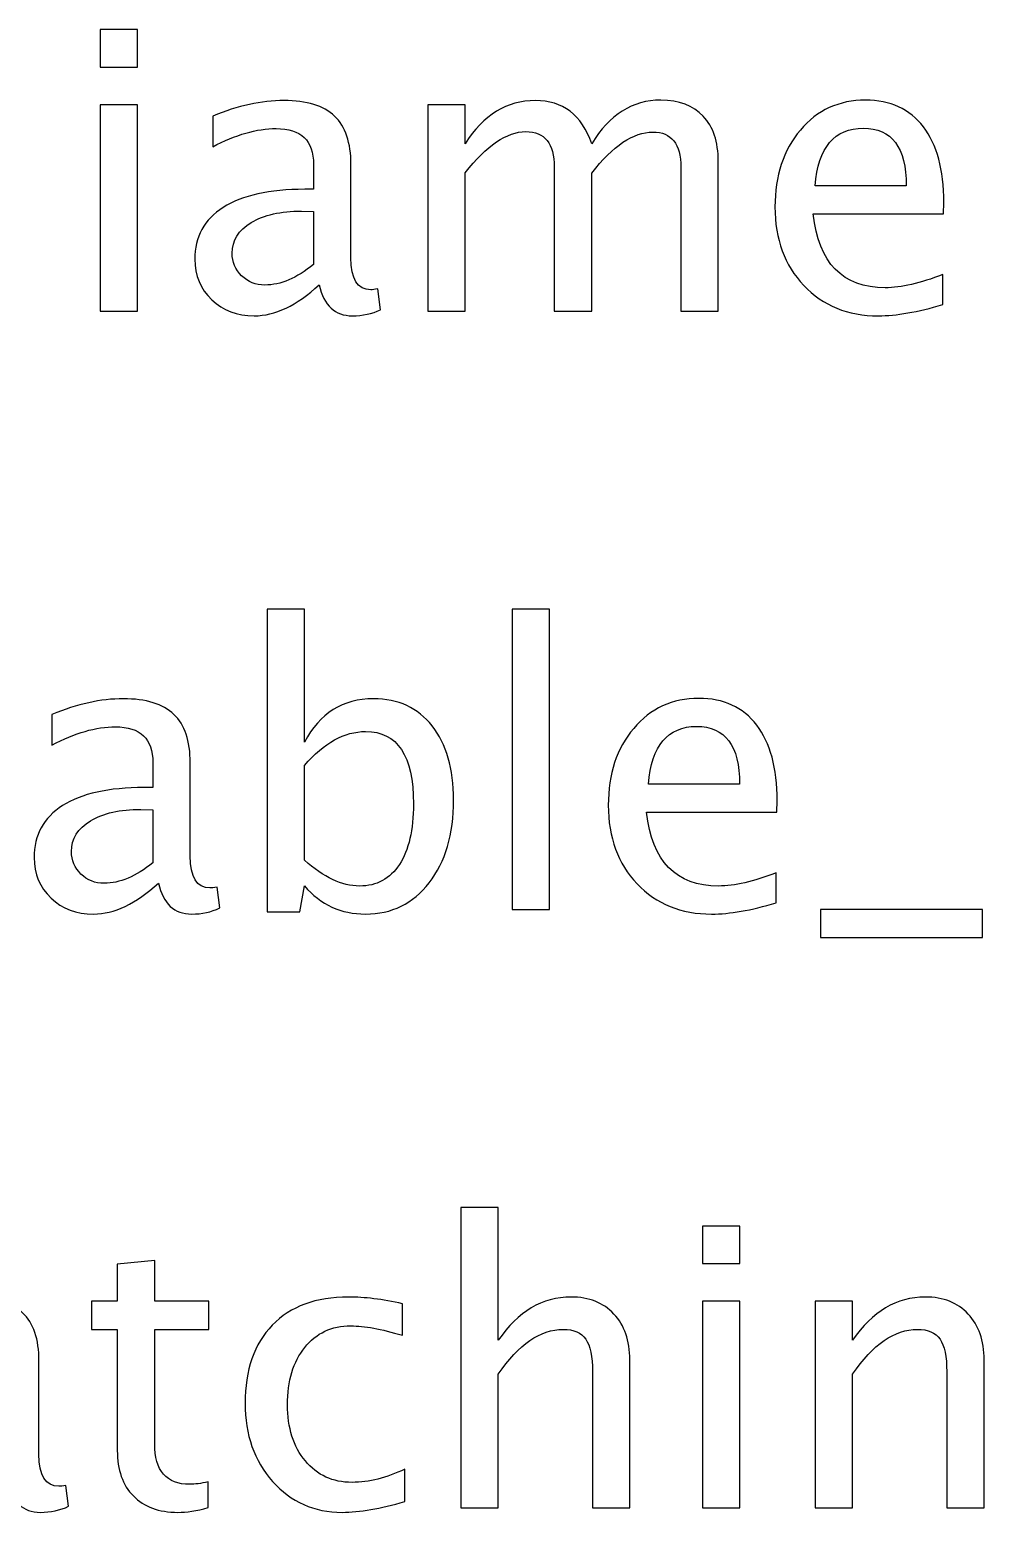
# Model space of a CAD drawing. Header units: centimetres. Extents: x -32.7 to 32.7, y -29.5 to 43.7.
# Drawn here: x 9.509 to 12.101, y 33.905 to 37.936 of the extents above; entities that cross this region are included whole.
import ezdxf

# ---------------------------------------------------------------- set-up
doc = ezdxf.new("R2010")
doc.units = ezdxf.units.CM
doc.header["$MEASUREMENT"] = 0
doc.layers.add('Layer 1', color=7, linetype='Continuous')

msp = doc.modelspace()

# ---------------------------------------------------------------- linework, layer by layer
at = {"layer": 'Layer 1'}
for points, knots in [([(9.70074, 37.83401), (9.70074, 37.83401), (9.70074, 37.93561), (9.70074, 37.93561), (9.70074, 37.93561), (9.70074, 37.93561), (9.80234, 37.93561), (9.80234, 37.93561), (9.80234, 37.93561), (9.80234, 37.93561), (9.80234, 37.83401), (9.80234, 37.83401), (9.80234, 37.83401), (9.80234, 37.83401), (9.70074, 37.83401), (9.70074, 37.83401)], [0, 0, 0, 0, 0.2, 0.2, 0.2, 0.2, 0.4, 0.4, 0.4, 0.4, 0.6, 0.6, 0.6, 0.6, 1, 1, 1, 1]), ([(9.70074, 37.17044), (9.70074, 37.17044), (9.70074, 37.73135), (9.70074, 37.73135), (9.70074, 37.73135), (9.70074, 37.73135), (9.80234, 37.73135), (9.80234, 37.73135), (9.80234, 37.73135), (9.80234, 37.73135), (9.80234, 37.17044), (9.80234, 37.17044), (9.80234, 37.17044), (9.80234, 37.17044), (9.70074, 37.17044), (9.70074, 37.17044)], [0, 0, 0, 0, 0.2, 0.2, 0.2, 0.2, 0.4, 0.4, 0.4, 0.4, 0.6, 0.6, 0.6, 0.6, 1, 1, 1, 1]), ([(10.2957, 37.24188), (10.23467, 37.18579), (10.17593, 37.15774), (10.11949, 37.15774), (10.11949, 37.15774), (10.0731, 37.15774), (10.03447, 37.1722), (10.00395, 37.20131), (10.00395, 37.20131), (9.97326, 37.23041), (9.95792, 37.2671), (9.95792, 37.31137), (9.95792, 37.31137), (9.95792, 37.37258), (9.98367, 37.41968), (10.03517, 37.45248), (10.03517, 37.45248), (10.08668, 37.48529), (10.16059, 37.5017), (10.25689, 37.5017), (10.25689, 37.5017), (10.25689, 37.5017), (10.28071, 37.5017), (10.28071, 37.5017), (10.28071, 37.5017), (10.28071, 37.5017), (10.28071, 37.56925), (10.28071, 37.56925), (10.28071, 37.56925), (10.28071, 37.63434), (10.24684, 37.6668), (10.17893, 37.6668), (10.17893, 37.6668), (10.12637, 37.6668), (10.06886, 37.65022), (10.0066, 37.61706), (10.0066, 37.61706), (10.0066, 37.61706), (10.0066, 37.70066), (10.0066, 37.70066), (10.0066, 37.70066), (10.07504, 37.72889), (10.1396, 37.743), (10.2001, 37.743), (10.2001, 37.743), (10.26236, 37.743), (10.3084, 37.72889), (10.33786, 37.70049), (10.33786, 37.70049), (10.36749, 37.67209), (10.38231, 37.62834), (10.38231, 37.56925), (10.38231, 37.56925), (10.38231, 37.56925), (10.38231, 37.31578), (10.38231, 37.31578), (10.38231, 37.31578), (10.38231, 37.25775), (10.40012, 37.22865), (10.43593, 37.22865), (10.43593, 37.22865), (10.44034, 37.22865), (10.44686, 37.22935), (10.45551, 37.23076), (10.45551, 37.23076), (10.45551, 37.23076), (10.46274, 37.17432), (10.46274, 37.17432), (10.46274, 37.17432), (10.43963, 37.16321), (10.41423, 37.15774), (10.38636, 37.15774), (10.38636, 37.15774), (10.33892, 37.15774), (10.30875, 37.18579), (10.2957, 37.24188)], [0, 0, 0, 0, 0.05, 0.05, 0.05, 0.05, 0.1, 0.1, 0.1, 0.1, 0.15, 0.15, 0.15, 0.15, 0.2, 0.2, 0.2, 0.2, 0.25, 0.25, 0.25, 0.25, 0.3, 0.3, 0.3, 0.3, 0.35, 0.35, 0.35, 0.35, 0.4, 0.4, 0.4, 0.4, 0.45, 0.45, 0.45, 0.45, 0.5, 0.5, 0.5, 0.5, 0.55, 0.55, 0.55, 0.55, 0.6, 0.6, 0.6, 0.6, 0.65, 0.65, 0.65, 0.65, 0.7, 0.7, 0.7, 0.7, 0.75, 0.75, 0.75, 0.75, 0.8, 0.8, 0.8, 0.8, 0.85, 0.85, 0.85, 0.85, 0.9, 0.9, 0.9, 0.9, 1, 1, 1, 1]), ([(10.59097, 37.17044), (10.59097, 37.17044), (10.59097, 37.73135), (10.59097, 37.73135), (10.59097, 37.73135), (10.59097, 37.73135), (10.69257, 37.73135), (10.69257, 37.73135), (10.69257, 37.73135), (10.69257, 37.73135), (10.69257, 37.62535), (10.69257, 37.62535), (10.69257, 37.62535), (10.74213, 37.70384), (10.80563, 37.743), (10.88342, 37.743), (10.88342, 37.743), (10.95839, 37.743), (11.00936, 37.70384), (11.03653, 37.62535), (11.03653, 37.62535), (11.08468, 37.70454), (11.14747, 37.74405), (11.22456, 37.74405), (11.22456, 37.74405), (11.27377, 37.74405), (11.31205, 37.72959), (11.33939, 37.70049), (11.33939, 37.70049), (11.36673, 37.67138), (11.38048, 37.63064), (11.38048, 37.57825), (11.38048, 37.57825), (11.38048, 37.57825), (11.38048, 37.17044), (11.38048, 37.17044), (11.38048, 37.17044), (11.38048, 37.17044), (11.27888, 37.17044), (11.27888, 37.17044), (11.27888, 37.17044), (11.27888, 37.17044), (11.27888, 37.56149), (11.27888, 37.56149), (11.27888, 37.56149), (11.27888, 37.62535), (11.25348, 37.65727), (11.20268, 37.65727), (11.20268, 37.65727), (11.14994, 37.65727), (11.09456, 37.62005), (11.03653, 37.54544), (11.03653, 37.54544), (11.03653, 37.54544), (11.03653, 37.17044), (11.03653, 37.17044), (11.03653, 37.17044), (11.03653, 37.17044), (10.93493, 37.17044), (10.93493, 37.17044), (10.93493, 37.17044), (10.93493, 37.17044), (10.93493, 37.56185), (10.93493, 37.56185), (10.93493, 37.56185), (10.93493, 37.62623), (10.90917, 37.65833), (10.85749, 37.65833), (10.85749, 37.65833), (10.80616, 37.65833), (10.75113, 37.62094), (10.69257, 37.54597), (10.69257, 37.54597), (10.69257, 37.54597), (10.69257, 37.17044), (10.69257, 37.17044), (10.69257, 37.17044), (10.69257, 37.17044), (10.59097, 37.17044), (10.59097, 37.17044)], [0, 0, 0, 0, 0.047619, 0.047619, 0.047619, 0.047619, 0.0952381, 0.0952381, 0.0952381, 0.0952381, 0.1428571, 0.1428571, 0.1428571, 0.1428571, 0.1904762, 0.1904762, 0.1904762, 0.1904762, 0.2380952, 0.2380952, 0.2380952, 0.2380952, 0.2857143, 0.2857143, 0.2857143, 0.2857143, 0.3333333, 0.3333333, 0.3333333, 0.3333333, 0.3809524, 0.3809524, 0.3809524, 0.3809524, 0.4285714, 0.4285714, 0.4285714, 0.4285714, 0.4761905, 0.4761905, 0.4761905, 0.4761905, 0.5238095, 0.5238095, 0.5238095, 0.5238095, 0.5714286, 0.5714286, 0.5714286, 0.5714286, 0.6190476, 0.6190476, 0.6190476, 0.6190476, 0.6666667, 0.6666667, 0.6666667, 0.6666667, 0.7142857, 0.7142857, 0.7142857, 0.7142857, 0.7619048, 0.7619048, 0.7619048, 0.7619048, 0.8095238, 0.8095238, 0.8095238, 0.8095238, 0.8571429, 0.8571429, 0.8571429, 0.8571429, 0.9047619, 0.9047619, 0.9047619, 0.9047619, 1, 1, 1, 1]), ([(11.99079, 37.18843), (11.92253, 37.16797), (11.86414, 37.15774), (11.81546, 37.15774), (11.81546, 37.15774), (11.73238, 37.15774), (11.66482, 37.18526), (11.61279, 37.24011), (11.61279, 37.24011), (11.56076, 37.29497), (11.53465, 37.36605), (11.53465, 37.45354), (11.53465, 37.45354), (11.53465, 37.53839), (11.55758, 37.60806), (11.60362, 37.66256), (11.60362, 37.66256), (11.64966, 37.71689), (11.70857, 37.74405), (11.78036, 37.74405), (11.78036, 37.74405), (11.84827, 37.74405), (11.90083, 37.71989), (11.93787, 37.67156), (11.93787, 37.67156), (11.97492, 37.62323), (11.99344, 37.55479), (11.99344, 37.46607), (11.99344, 37.46607), (11.99344, 37.46607), (11.99291, 37.43502), (11.99291, 37.43502), (11.99291, 37.43502), (11.99291, 37.43502), (11.63837, 37.43502), (11.63837, 37.43502), (11.63837, 37.43502), (11.65318, 37.30097), (11.71862, 37.23394), (11.83451, 37.23394), (11.83451, 37.23394), (11.87702, 37.23394), (11.92905, 37.24593), (11.99079, 37.26992), (11.99079, 37.26992), (11.99079, 37.26992), (11.99079, 37.18843), (11.99079, 37.18843)], [0, 0, 0, 0, 0.0769231, 0.0769231, 0.0769231, 0.0769231, 0.1538462, 0.1538462, 0.1538462, 0.1538462, 0.2307692, 0.2307692, 0.2307692, 0.2307692, 0.3076923, 0.3076923, 0.3076923, 0.3076923, 0.3846154, 0.3846154, 0.3846154, 0.3846154, 0.4615385, 0.4615385, 0.4615385, 0.4615385, 0.5384615, 0.5384615, 0.5384615, 0.5384615, 0.6153846, 0.6153846, 0.6153846, 0.6153846, 0.6923077, 0.6923077, 0.6923077, 0.6923077, 0.7692308, 0.7692308, 0.7692308, 0.7692308, 0.8461538, 0.8461538, 0.8461538, 0.8461538, 1, 1, 1, 1]), ([(11.64366, 37.51122), (11.64366, 37.51122), (11.89131, 37.51122), (11.89131, 37.51122), (11.89131, 37.51122), (11.89131, 37.61564), (11.85233, 37.66786), (11.77454, 37.66786), (11.77454, 37.66786), (11.69622, 37.66786), (11.65265, 37.61564), (11.64366, 37.51122)], [0, 0, 0, 0, 0.25, 0.25, 0.25, 0.25, 0.5, 0.5, 0.5, 0.5, 1, 1, 1, 1]), ([(10.28071, 37.29726), (10.28071, 37.29726), (10.28071, 37.44137), (10.28071, 37.44137), (10.28071, 37.44137), (10.28071, 37.44137), (10.24808, 37.44243), (10.24808, 37.44243), (10.24808, 37.44243), (10.19163, 37.44243), (10.14612, 37.43202), (10.11137, 37.41121), (10.11137, 37.41121), (10.0768, 37.39022), (10.05952, 37.36253), (10.05952, 37.32795), (10.05952, 37.32795), (10.05952, 37.30379), (10.06816, 37.28333), (10.08527, 37.26657), (10.08527, 37.26657), (10.10255, 37.24981), (10.12355, 37.24135), (10.14842, 37.24135), (10.14842, 37.24135), (10.19075, 37.24135), (10.23485, 37.26005), (10.28071, 37.29726)], [0, 0, 0, 0, 0.125, 0.125, 0.125, 0.125, 0.25, 0.25, 0.25, 0.25, 0.375, 0.375, 0.375, 0.375, 0.5, 0.5, 0.5, 0.5, 0.625, 0.625, 0.625, 0.625, 0.75, 0.75, 0.75, 0.75, 1, 1, 1, 1]), ([(10.15424, 35.53778), (10.15424, 35.53778), (10.15424, 36.3601), (10.15424, 36.3601), (10.15424, 36.3601), (10.15424, 36.3601), (10.25584, 36.3601), (10.25584, 36.3601), (10.25584, 36.3601), (10.25584, 36.3601), (10.25584, 35.99904), (10.25584, 35.99904), (10.25584, 35.99904), (10.29747, 36.07753), (10.36008, 36.11669), (10.44352, 36.11669), (10.44352, 36.11669), (10.51107, 36.11669), (10.56417, 36.09217), (10.60297, 36.04296), (10.60297, 36.04296), (10.64178, 35.99374), (10.66118, 35.92654), (10.66118, 35.84134), (10.66118, 35.84134), (10.66118, 35.74856), (10.63913, 35.6736), (10.59521, 35.6168), (10.59521, 35.6168), (10.55129, 35.55983), (10.49343, 35.53143), (10.42182, 35.53143), (10.42182, 35.53143), (10.35532, 35.53143), (10.29994, 35.55683), (10.25584, 35.60781), (10.25584, 35.60781), (10.25584, 35.60781), (10.24349, 35.53778), (10.24349, 35.53778), (10.24349, 35.53778), (10.24349, 35.53778), (10.15424, 35.53778), (10.15424, 35.53778)], [0, 0, 0, 0, 0.0833333, 0.0833333, 0.0833333, 0.0833333, 0.1666667, 0.1666667, 0.1666667, 0.1666667, 0.25, 0.25, 0.25, 0.25, 0.3333333, 0.3333333, 0.3333333, 0.3333333, 0.4166667, 0.4166667, 0.4166667, 0.4166667, 0.5, 0.5, 0.5, 0.5, 0.5833333, 0.5833333, 0.5833333, 0.5833333, 0.6666667, 0.6666667, 0.6666667, 0.6666667, 0.75, 0.75, 0.75, 0.75, 0.8333333, 0.8333333, 0.8333333, 0.8333333, 1, 1, 1, 1]), ([(10.82028, 35.54413), (10.82028, 35.54413), (10.82028, 36.3601), (10.82028, 36.3601), (10.82028, 36.3601), (10.82028, 36.3601), (10.92188, 36.3601), (10.92188, 36.3601), (10.92188, 36.3601), (10.92188, 36.3601), (10.92188, 35.54413), (10.92188, 35.54413), (10.92188, 35.54413), (10.92188, 35.54413), (10.82028, 35.54413), (10.82028, 35.54413)], [0, 0, 0, 0, 0.2, 0.2, 0.2, 0.2, 0.4, 0.4, 0.4, 0.4, 0.6, 0.6, 0.6, 0.6, 1, 1, 1, 1]), ([(9.85897, 35.61557), (9.79794, 35.55948), (9.7392, 35.53143), (9.68276, 35.53143), (9.68276, 35.53143), (9.63637, 35.53143), (9.59774, 35.54589), (9.56722, 35.575), (9.56722, 35.575), (9.53653, 35.6041), (9.52119, 35.64079), (9.52119, 35.68506), (9.52119, 35.68506), (9.52119, 35.74627), (9.54694, 35.79337), (9.59844, 35.82617), (9.59844, 35.82617), (9.64995, 35.85898), (9.72386, 35.87539), (9.82016, 35.87539), (9.82016, 35.87539), (9.82016, 35.87539), (9.84398, 35.87539), (9.84398, 35.87539), (9.84398, 35.87539), (9.84398, 35.87539), (9.84398, 35.94294), (9.84398, 35.94294), (9.84398, 35.94294), (9.84398, 36.00803), (9.81011, 36.04049), (9.7422, 36.04049), (9.7422, 36.04049), (9.68964, 36.04049), (9.63213, 36.02391), (9.56987, 35.99075), (9.56987, 35.99075), (9.56987, 35.99075), (9.56987, 36.07435), (9.56987, 36.07435), (9.56987, 36.07435), (9.63831, 36.10258), (9.70287, 36.11669), (9.76337, 36.11669), (9.76337, 36.11669), (9.82563, 36.11669), (9.87167, 36.10258), (9.90113, 36.07418), (9.90113, 36.07418), (9.93076, 36.04578), (9.94558, 36.00203), (9.94558, 35.94294), (9.94558, 35.94294), (9.94558, 35.94294), (9.94558, 35.68947), (9.94558, 35.68947), (9.94558, 35.68947), (9.94558, 35.63144), (9.96339, 35.60234), (9.9992, 35.60234), (9.9992, 35.60234), (10.00361, 35.60234), (10.01013, 35.60304), (10.01878, 35.60445), (10.01878, 35.60445), (10.01878, 35.60445), (10.02601, 35.54801), (10.02601, 35.54801), (10.02601, 35.54801), (10.0029, 35.5369), (9.9775, 35.53143), (9.94963, 35.53143), (9.94963, 35.53143), (9.90219, 35.53143), (9.87202, 35.55948), (9.85897, 35.61557)], [0, 0, 0, 0, 0.05, 0.05, 0.05, 0.05, 0.1, 0.1, 0.1, 0.1, 0.15, 0.15, 0.15, 0.15, 0.2, 0.2, 0.2, 0.2, 0.25, 0.25, 0.25, 0.25, 0.3, 0.3, 0.3, 0.3, 0.35, 0.35, 0.35, 0.35, 0.4, 0.4, 0.4, 0.4, 0.45, 0.45, 0.45, 0.45, 0.5, 0.5, 0.5, 0.5, 0.55, 0.55, 0.55, 0.55, 0.6, 0.6, 0.6, 0.6, 0.65, 0.65, 0.65, 0.65, 0.7, 0.7, 0.7, 0.7, 0.75, 0.75, 0.75, 0.75, 0.8, 0.8, 0.8, 0.8, 0.85, 0.85, 0.85, 0.85, 0.9, 0.9, 0.9, 0.9, 1, 1, 1, 1]), ([(11.53783, 35.56212), (11.46957, 35.54166), (11.41118, 35.53143), (11.3625, 35.53143), (11.3625, 35.53143), (11.27942, 35.53143), (11.21186, 35.55895), (11.15983, 35.6138), (11.15983, 35.6138), (11.1078, 35.66866), (11.08169, 35.73974), (11.08169, 35.82723), (11.08169, 35.82723), (11.08169, 35.91208), (11.10462, 35.98175), (11.15066, 36.03625), (11.15066, 36.03625), (11.1967, 36.09058), (11.25561, 36.11774), (11.3274, 36.11774), (11.3274, 36.11774), (11.39531, 36.11774), (11.44787, 36.09358), (11.48491, 36.04525), (11.48491, 36.04525), (11.52196, 35.99692), (11.54048, 35.92848), (11.54048, 35.83976), (11.54048, 35.83976), (11.54048, 35.83976), (11.53995, 35.80871), (11.53995, 35.80871), (11.53995, 35.80871), (11.53995, 35.80871), (11.18541, 35.80871), (11.18541, 35.80871), (11.18541, 35.80871), (11.20022, 35.67466), (11.26566, 35.60763), (11.38155, 35.60763), (11.38155, 35.60763), (11.42406, 35.60763), (11.47609, 35.61962), (11.53783, 35.64361), (11.53783, 35.64361), (11.53783, 35.64361), (11.53783, 35.56212), (11.53783, 35.56212)], [0, 0, 0, 0, 0.0769231, 0.0769231, 0.0769231, 0.0769231, 0.1538462, 0.1538462, 0.1538462, 0.1538462, 0.2307692, 0.2307692, 0.2307692, 0.2307692, 0.3076923, 0.3076923, 0.3076923, 0.3076923, 0.3846154, 0.3846154, 0.3846154, 0.3846154, 0.4615385, 0.4615385, 0.4615385, 0.4615385, 0.5384615, 0.5384615, 0.5384615, 0.5384615, 0.6153846, 0.6153846, 0.6153846, 0.6153846, 0.6923077, 0.6923077, 0.6923077, 0.6923077, 0.7692308, 0.7692308, 0.7692308, 0.7692308, 0.8461538, 0.8461538, 0.8461538, 0.8461538, 1, 1, 1, 1]), ([(11.1907, 35.88491), (11.1907, 35.88491), (11.43835, 35.88491), (11.43835, 35.88491), (11.43835, 35.88491), (11.43835, 35.98933), (11.39937, 36.04155), (11.32158, 36.04155), (11.32158, 36.04155), (11.24326, 36.04155), (11.19969, 35.98933), (11.1907, 35.88491)], [0, 0, 0, 0, 0.25, 0.25, 0.25, 0.25, 0.5, 0.5, 0.5, 0.5, 1, 1, 1, 1]), ([(10.25584, 35.67783), (10.30823, 35.63109), (10.35814, 35.60763), (10.40559, 35.60763), (10.40559, 35.60763), (10.45234, 35.60763), (10.4885, 35.62721), (10.5139, 35.66619), (10.5139, 35.66619), (10.53947, 35.70517), (10.55217, 35.76003), (10.55217, 35.83094), (10.55217, 35.83094), (10.55217, 35.96217), (10.50878, 36.02779), (10.422, 36.02779), (10.422, 36.02779), (10.3652, 36.02779), (10.30981, 35.9971), (10.25584, 35.93554), (10.25584, 35.93554), (10.25584, 35.93554), (10.25584, 35.67783), (10.25584, 35.67783)], [0, 0, 0, 0, 0.1428571, 0.1428571, 0.1428571, 0.1428571, 0.2857143, 0.2857143, 0.2857143, 0.2857143, 0.4285714, 0.4285714, 0.4285714, 0.4285714, 0.5714286, 0.5714286, 0.5714286, 0.5714286, 0.7142857, 0.7142857, 0.7142857, 0.7142857, 1, 1, 1, 1]), ([(9.84398, 35.67095), (9.84398, 35.67095), (9.84398, 35.81506), (9.84398, 35.81506), (9.84398, 35.81506), (9.84398, 35.81506), (9.81135, 35.81612), (9.81135, 35.81612), (9.81135, 35.81612), (9.7549, 35.81612), (9.70939, 35.80571), (9.67464, 35.7849), (9.67464, 35.7849), (9.64007, 35.76391), (9.62279, 35.73622), (9.62279, 35.70164), (9.62279, 35.70164), (9.62279, 35.67748), (9.63143, 35.65702), (9.64854, 35.64026), (9.64854, 35.64026), (9.66582, 35.6235), (9.68682, 35.61504), (9.71169, 35.61504), (9.71169, 35.61504), (9.75402, 35.61504), (9.79812, 35.63374), (9.84398, 35.67095)], [0, 0, 0, 0, 0.125, 0.125, 0.125, 0.125, 0.25, 0.25, 0.25, 0.25, 0.375, 0.375, 0.375, 0.375, 0.5, 0.5, 0.5, 0.5, 0.625, 0.625, 0.625, 0.625, 0.75, 0.75, 0.75, 0.75, 1, 1, 1, 1]), ([(11.65866, 35.46793), (11.65866, 35.46793), (11.65866, 35.54413), (11.65866, 35.54413), (11.65866, 35.54413), (11.65866, 35.54413), (12.09893, 35.54413), (12.09893, 35.54413), (12.09893, 35.54413), (12.09893, 35.54413), (12.09893, 35.46793), (12.09893, 35.46793), (12.09893, 35.46793), (12.09893, 35.46793), (11.65866, 35.46793), (11.65866, 35.46793)], [0, 0, 0, 0, 0.2, 0.2, 0.2, 0.2, 0.4, 0.4, 0.4, 0.4, 0.6, 0.6, 0.6, 0.6, 1, 1, 1, 1]), ([(10.68102, 33.91782), (10.68102, 33.91782), (10.68102, 34.73379), (10.68102, 34.73379), (10.68102, 34.73379), (10.68102, 34.73379), (10.78262, 34.73379), (10.78262, 34.73379), (10.78262, 34.73379), (10.78262, 34.73379), (10.78262, 34.37273), (10.78262, 34.37273), (10.78262, 34.37273), (10.83642, 34.45122), (10.90239, 34.49038), (10.98035, 34.49038), (10.98035, 34.49038), (11.02939, 34.49038), (11.06837, 34.47503), (11.09712, 34.44416), (11.09712, 34.44416), (11.12587, 34.41347), (11.14033, 34.37202), (11.14033, 34.32016), (11.14033, 34.32016), (11.14033, 34.32016), (11.14033, 33.91782), (11.14033, 33.91782), (11.14033, 33.91782), (11.14033, 33.91782), (11.03874, 33.91782), (11.03874, 33.91782), (11.03874, 33.91782), (11.03874, 33.91782), (11.03874, 34.287), (11.03874, 34.287), (11.03874, 34.287), (11.03874, 34.32863), (11.03256, 34.35826), (11.02039, 34.3759), (11.02039, 34.3759), (11.00804, 34.39372), (10.98776, 34.40254), (10.95936, 34.40254), (10.95936, 34.40254), (10.89692, 34.40254), (10.83801, 34.36179), (10.78262, 34.2803), (10.78262, 34.2803), (10.78262, 34.2803), (10.78262, 33.91782), (10.78262, 33.91782), (10.78262, 33.91782), (10.78262, 33.91782), (10.68102, 33.91782), (10.68102, 33.91782)], [0, 0, 0, 0, 0.0666667, 0.0666667, 0.0666667, 0.0666667, 0.1333333, 0.1333333, 0.1333333, 0.1333333, 0.2, 0.2, 0.2, 0.2, 0.2666667, 0.2666667, 0.2666667, 0.2666667, 0.3333333, 0.3333333, 0.3333333, 0.3333333, 0.4, 0.4, 0.4, 0.4, 0.4666667, 0.4666667, 0.4666667, 0.4666667, 0.5333333, 0.5333333, 0.5333333, 0.5333333, 0.6, 0.6, 0.6, 0.6, 0.6666667, 0.6666667, 0.6666667, 0.6666667, 0.7333333, 0.7333333, 0.7333333, 0.7333333, 0.8, 0.8, 0.8, 0.8, 0.8666667, 0.8666667, 0.8666667, 0.8666667, 1, 1, 1, 1]), ([(11.33789, 34.58139), (11.33789, 34.58139), (11.33789, 34.68299), (11.33789, 34.68299), (11.33789, 34.68299), (11.33789, 34.68299), (11.43949, 34.68299), (11.43949, 34.68299), (11.43949, 34.68299), (11.43949, 34.68299), (11.43949, 34.58139), (11.43949, 34.58139), (11.43949, 34.58139), (11.43949, 34.58139), (11.33789, 34.58139), (11.33789, 34.58139)], [0, 0, 0, 0, 0.2, 0.2, 0.2, 0.2, 0.4, 0.4, 0.4, 0.4, 0.6, 0.6, 0.6, 0.6, 1, 1, 1, 1]), ([(9.99398, 33.918), (9.96259, 33.90935), (9.93525, 33.90512), (9.91214, 33.90512), (9.91214, 33.90512), (9.86028, 33.90512), (9.81989, 33.91994), (9.79096, 33.94957), (9.79096, 33.94957), (9.76186, 33.9792), (9.74739, 34.0203), (9.74739, 34.07304), (9.74739, 34.07304), (9.74739, 34.07304), (9.74739, 34.40254), (9.74739, 34.40254), (9.74739, 34.40254), (9.74739, 34.40254), (9.67719, 34.40254), (9.67719, 34.40254), (9.67719, 34.40254), (9.67719, 34.40254), (9.67719, 34.47873), (9.67719, 34.47873), (9.67719, 34.47873), (9.67719, 34.47873), (9.74739, 34.47873), (9.74739, 34.47873), (9.74739, 34.47873), (9.74739, 34.47873), (9.74739, 34.58016), (9.74739, 34.58016), (9.74739, 34.58016), (9.74739, 34.58016), (9.84899, 34.58986), (9.84899, 34.58986), (9.84899, 34.58986), (9.84899, 34.58986), (9.84899, 34.47873), (9.84899, 34.47873), (9.84899, 34.47873), (9.84899, 34.47873), (9.9961, 34.47873), (9.9961, 34.47873), (9.9961, 34.47873), (9.9961, 34.47873), (9.9961, 34.40254), (9.9961, 34.40254), (9.9961, 34.40254), (9.9961, 34.40254), (9.84899, 34.40254), (9.84899, 34.40254), (9.84899, 34.40254), (9.84899, 34.40254), (9.84899, 34.09139), (9.84899, 34.09139), (9.84899, 34.09139), (9.84899, 34.01801), (9.88092, 33.98132), (9.9446, 33.98132), (9.9446, 33.98132), (9.95818, 33.98132), (9.97458, 33.98361), (9.99398, 33.98802), (9.99398, 33.98802), (9.99398, 33.98802), (9.99398, 33.918), (9.99398, 33.918)], [0, 0, 0, 0, 0.0555556, 0.0555556, 0.0555556, 0.0555556, 0.1111111, 0.1111111, 0.1111111, 0.1111111, 0.1666667, 0.1666667, 0.1666667, 0.1666667, 0.2222222, 0.2222222, 0.2222222, 0.2222222, 0.2777778, 0.2777778, 0.2777778, 0.2777778, 0.3333333, 0.3333333, 0.3333333, 0.3333333, 0.3888889, 0.3888889, 0.3888889, 0.3888889, 0.4444444, 0.4444444, 0.4444444, 0.4444444, 0.5, 0.5, 0.5, 0.5, 0.5555556, 0.5555556, 0.5555556, 0.5555556, 0.6111111, 0.6111111, 0.6111111, 0.6111111, 0.6666667, 0.6666667, 0.6666667, 0.6666667, 0.7222222, 0.7222222, 0.7222222, 0.7222222, 0.7777778, 0.7777778, 0.7777778, 0.7777778, 0.8333333, 0.8333333, 0.8333333, 0.8333333, 0.8888889, 0.8888889, 0.8888889, 0.8888889, 1, 1, 1, 1]), ([(9.44789, 33.98926), (9.38686, 33.93317), (9.32812, 33.90512), (9.27168, 33.90512), (9.27168, 33.90512), (9.22529, 33.90512), (9.18666, 33.91958), (9.15614, 33.94869), (9.15614, 33.94869), (9.12545, 33.97779), (9.11011, 34.01448), (9.11011, 34.05875), (9.11011, 34.05875), (9.11011, 34.11996), (9.13586, 34.16706), (9.18736, 34.19986), (9.18736, 34.19986), (9.23887, 34.23267), (9.31278, 34.24908), (9.40908, 34.24908), (9.40908, 34.24908), (9.40908, 34.24908), (9.4329, 34.24908), (9.4329, 34.24908), (9.4329, 34.24908), (9.4329, 34.24908), (9.4329, 34.31663), (9.4329, 34.31663), (9.4329, 34.31663), (9.4329, 34.38172), (9.39903, 34.41418), (9.33112, 34.41418), (9.33112, 34.41418), (9.27856, 34.41418), (9.22105, 34.3976), (9.15879, 34.36444), (9.15879, 34.36444), (9.15879, 34.36444), (9.15879, 34.44804), (9.15879, 34.44804), (9.15879, 34.44804), (9.22723, 34.47627), (9.29179, 34.49038), (9.35229, 34.49038), (9.35229, 34.49038), (9.41455, 34.49038), (9.46059, 34.47627), (9.49005, 34.44787), (9.49005, 34.44787), (9.51968, 34.41947), (9.5345, 34.37572), (9.5345, 34.31663), (9.5345, 34.31663), (9.5345, 34.31663), (9.5345, 34.06316), (9.5345, 34.06316), (9.5345, 34.06316), (9.5345, 34.00513), (9.55231, 33.97603), (9.58812, 33.97603), (9.58812, 33.97603), (9.59253, 33.97603), (9.59905, 33.97673), (9.6077, 33.97814), (9.6077, 33.97814), (9.6077, 33.97814), (9.61493, 33.9217), (9.61493, 33.9217), (9.61493, 33.9217), (9.59182, 33.91059), (9.56642, 33.90512), (9.53855, 33.90512), (9.53855, 33.90512), (9.49111, 33.90512), (9.46094, 33.93317), (9.44789, 33.98926)], [0, 0, 0, 0, 0.05, 0.05, 0.05, 0.05, 0.1, 0.1, 0.1, 0.1, 0.15, 0.15, 0.15, 0.15, 0.2, 0.2, 0.2, 0.2, 0.25, 0.25, 0.25, 0.25, 0.3, 0.3, 0.3, 0.3, 0.35, 0.35, 0.35, 0.35, 0.4, 0.4, 0.4, 0.4, 0.45, 0.45, 0.45, 0.45, 0.5, 0.5, 0.5, 0.5, 0.55, 0.55, 0.55, 0.55, 0.6, 0.6, 0.6, 0.6, 0.65, 0.65, 0.65, 0.65, 0.7, 0.7, 0.7, 0.7, 0.75, 0.75, 0.75, 0.75, 0.8, 0.8, 0.8, 0.8, 0.85, 0.85, 0.85, 0.85, 0.9, 0.9, 0.9, 0.9, 1, 1, 1, 1]), ([(10.52845, 33.93475), (10.46265, 33.915), (10.40586, 33.90512), (10.35805, 33.90512), (10.35805, 33.90512), (10.28221, 33.90512), (10.21941, 33.93317), (10.16949, 33.98908), (10.16949, 33.98908), (10.11958, 34.04517), (10.09453, 34.1159), (10.09453, 34.2011), (10.09453, 34.2011), (10.09453, 34.29212), (10.11922, 34.3632), (10.16861, 34.414), (10.16861, 34.414), (10.218, 34.46498), (10.28697, 34.49038), (10.37552, 34.49038), (10.37552, 34.49038), (10.41908, 34.49038), (10.46812, 34.48438), (10.5221, 34.47238), (10.5221, 34.47238), (10.5221, 34.47238), (10.5221, 34.38666), (10.5221, 34.38666), (10.5221, 34.38666), (10.46477, 34.40359), (10.41803, 34.41206), (10.38204, 34.41206), (10.38204, 34.41206), (10.32983, 34.41206), (10.28803, 34.39248), (10.25681, 34.3535), (10.25681, 34.3535), (10.22559, 34.31452), (10.20989, 34.26248), (10.20989, 34.19757), (10.20989, 34.19757), (10.20989, 34.1346), (10.22612, 34.0838), (10.25839, 34.04482), (10.25839, 34.04482), (10.29067, 34.00601), (10.33283, 33.98661), (10.38522, 33.98661), (10.38522, 33.98661), (10.43161, 33.98661), (10.47923, 33.99861), (10.52845, 34.02259), (10.52845, 34.02259), (10.52845, 34.02259), (10.52845, 33.93475), (10.52845, 33.93475)], [0, 0, 0, 0, 0.0666667, 0.0666667, 0.0666667, 0.0666667, 0.1333333, 0.1333333, 0.1333333, 0.1333333, 0.2, 0.2, 0.2, 0.2, 0.2666667, 0.2666667, 0.2666667, 0.2666667, 0.3333333, 0.3333333, 0.3333333, 0.3333333, 0.4, 0.4, 0.4, 0.4, 0.4666667, 0.4666667, 0.4666667, 0.4666667, 0.5333333, 0.5333333, 0.5333333, 0.5333333, 0.6, 0.6, 0.6, 0.6, 0.6666667, 0.6666667, 0.6666667, 0.6666667, 0.7333333, 0.7333333, 0.7333333, 0.7333333, 0.8, 0.8, 0.8, 0.8, 0.8666667, 0.8666667, 0.8666667, 0.8666667, 1, 1, 1, 1]), ([(11.33789, 33.91782), (11.33789, 33.91782), (11.33789, 34.47873), (11.33789, 34.47873), (11.33789, 34.47873), (11.33789, 34.47873), (11.43949, 34.47873), (11.43949, 34.47873), (11.43949, 34.47873), (11.43949, 34.47873), (11.43949, 33.91782), (11.43949, 33.91782), (11.43949, 33.91782), (11.43949, 33.91782), (11.33789, 33.91782), (11.33789, 33.91782)], [0, 0, 0, 0, 0.2, 0.2, 0.2, 0.2, 0.4, 0.4, 0.4, 0.4, 0.6, 0.6, 0.6, 0.6, 1, 1, 1, 1]), ([(11.64375, 33.91782), (11.64375, 33.91782), (11.64375, 34.47873), (11.64375, 34.47873), (11.64375, 34.47873), (11.64375, 34.47873), (11.74535, 34.47873), (11.74535, 34.47873), (11.74535, 34.47873), (11.74535, 34.47873), (11.74535, 34.37273), (11.74535, 34.37273), (11.74535, 34.37273), (11.79915, 34.45122), (11.86512, 34.49038), (11.94308, 34.49038), (11.94308, 34.49038), (11.99212, 34.49038), (12.0311, 34.47503), (12.05985, 34.44416), (12.05985, 34.44416), (12.0886, 34.41347), (12.10306, 34.37202), (12.10306, 34.32016), (12.10306, 34.32016), (12.10306, 34.32016), (12.10306, 33.91782), (12.10306, 33.91782), (12.10306, 33.91782), (12.10306, 33.91782), (12.00147, 33.91782), (12.00147, 33.91782), (12.00147, 33.91782), (12.00147, 33.91782), (12.00147, 34.287), (12.00147, 34.287), (12.00147, 34.287), (12.00147, 34.32863), (11.99529, 34.35826), (11.98312, 34.3759), (11.98312, 34.3759), (11.97077, 34.39372), (11.95049, 34.40254), (11.92209, 34.40254), (11.92209, 34.40254), (11.85965, 34.40254), (11.80074, 34.36179), (11.74535, 34.2803), (11.74535, 34.2803), (11.74535, 34.2803), (11.74535, 33.91782), (11.74535, 33.91782), (11.74535, 33.91782), (11.74535, 33.91782), (11.64375, 33.91782), (11.64375, 33.91782)], [0, 0, 0, 0, 0.0666667, 0.0666667, 0.0666667, 0.0666667, 0.1333333, 0.1333333, 0.1333333, 0.1333333, 0.2, 0.2, 0.2, 0.2, 0.2666667, 0.2666667, 0.2666667, 0.2666667, 0.3333333, 0.3333333, 0.3333333, 0.3333333, 0.4, 0.4, 0.4, 0.4, 0.4666667, 0.4666667, 0.4666667, 0.4666667, 0.5333333, 0.5333333, 0.5333333, 0.5333333, 0.6, 0.6, 0.6, 0.6, 0.6666667, 0.6666667, 0.6666667, 0.6666667, 0.7333333, 0.7333333, 0.7333333, 0.7333333, 0.8, 0.8, 0.8, 0.8, 0.8666667, 0.8666667, 0.8666667, 0.8666667, 1, 1, 1, 1])]:
    msp.add_open_spline(points, degree=3, knots=knots, dxfattribs=at)

doc.saveas('drawing.dxf')
